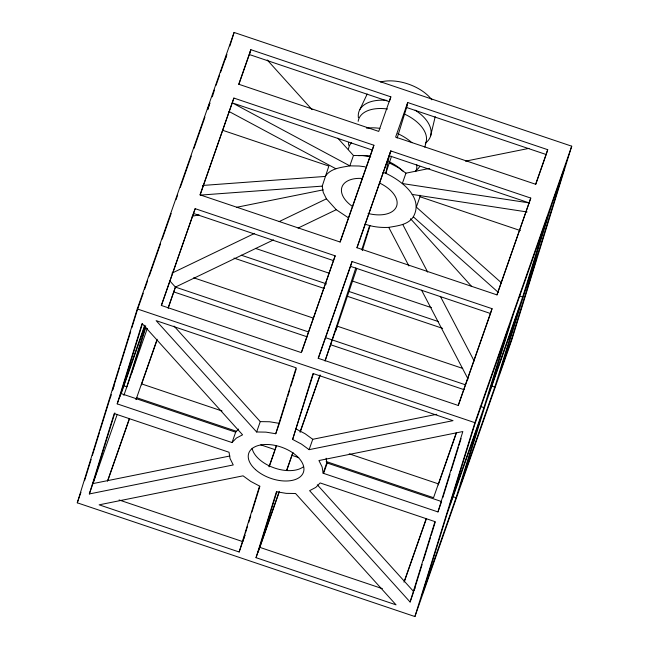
<?xml version="1.0" encoding="UTF-8"?>
<svg xmlns="http://www.w3.org/2000/svg" width="649" height="649" viewBox="0 0 649 649"><rect width="100%" height="100%" fill="white"/><g stroke="black" fill="none" stroke-linecap="round" stroke-linejoin="round"><path stroke-width="0.97" d="M424.835 147.193L425.995 142.318M430.571 136.128L435.219 116.617M77.28 502.813L137.263 308.94L234.086 32.45L571.72 146.187L511.736 340.06L414.914 616.55L77.28 502.813L80.963 492.291M84.532 480.747L91.12 459.435M92.32 455.566L99.516 432.315M100.108 430.376L109.405 400.352M119.594 367.415L112.399 390.657L114.062 385.92M120.195 365.476L130.684 331.582M131.877 327.704L137.272 310.271M207.794 109.689L209.895 102.907L207.566 109.543M89.335 493.954L114.216 413.567L229.032 452.248L230.038 458.494L233.242 464.952L89.335 493.954L117.226 414.33M117.209 403.873L142.082 323.486L242.572 434.814L236.35 438.091L232.034 442.553L117.209 403.873L144.768 325.198M212.337 96.831L214.438 90.049M114.849 412.886L92.969 483.586L229.933 455.987M119.749 397.026L142.423 323.77M225.341 59.359L226.842 54.516L220.619 72.266M229.908 45.957L234.086 32.45M145.741 325.798L126.855 386.82L124.048 385.871M131.698 372.988L145.782 327.469M136.176 399.305L136.671 397.691L236.398 431.285M161.439 305.541L195.162 208.662L335.16 255.828L301.769 351.75M168.253 308.072L175.408 287.093L273.553 239.879M365.233 166.825L359.132 166.014L349.819 165.86L232.391 102.915L372.388 150.073L373.889 145.23L233.891 98.072L200.168 194.943M250.839 49.681L249.338 54.532L389.335 101.69L390.836 96.847L250.839 49.681L238.735 84.24L378.732 131.406L390.836 96.847M348.529 217.886L336.255 209.708L326.439 198.829L323.234 192.38L322.228 186.125L328.856 166.063L222.648 130.287M239.157 551.991L259.551 486.06L250.701 481.388L243.059 475.831L99.151 504.833L239.157 551.991L242.45 542.564M275.744 433.743L296.139 367.813L156.141 320.647L256.631 431.983L265.944 432.129L275.744 433.743L279.37 423.375L269.57 421.761L260.257 421.615L174.029 326.082M119.083 499.957L242.783 541.623L244.851 534.938M245.444 533.024L247.512 526.331M248.697 522.51L250.765 515.825M251.95 512.004L259.933 486.198M279.67 422.418L287.061 398.535M287.653 396.62L289.722 389.927M290.898 386.106L296.22 368.908M276.425 445.66L275.176 449.7L260.793 444.857M256.031 557.678L276.433 491.747L286.233 493.362L295.546 493.508L396.036 604.836L256.031 557.678L279.265 491.334M292.618 439.43L313.021 373.5L453.018 420.657L309.111 449.66L301.477 444.103L292.618 439.43L313.402 373.637M258.164 552.153L276.815 491.885M286.736 470.566L292.804 452.961M350.541 266.358L352.042 261.515L492.039 308.673L490.539 313.516L350.541 266.358L318.318 358.386M325.133 360.917L355.822 267.891M497.045 294.946L530.768 198.075L390.771 150.917L357.047 247.788M335.874 330.154L337.123 326.123L462.737 368.437M335.955 330.033L356.707 268.767M546.215 154.535L547.715 149.692L407.718 102.534L406.217 107.377L546.215 154.535L535.75 184.43M362.32 250.611L370.011 225.771M364.941 224.043C372.485 226.939 380.712 227.742 388.743 227.385C397.431 225.795 407.986 224.992 413.332 216.815C424.097 197.458 401.179 180.511 385.814 173.307L391.517 156.255M397.131 138.099L407.183 105.609M410.087 602.004L434.96 521.618L320.144 482.937L315.82 487.391L309.605 490.676L410.087 602.004L413.721 591.637L317.312 484.819M437.961 511.923L462.834 431.536L318.927 460.539L322.131 466.988L323.137 473.243L437.961 511.923L441.596 501.555L326.772 462.875L326.139 458.21M422.11 564.516L414.021 590.671L415.052 587.84M423.31 560.647L430.506 537.396M431.106 535.457L435.301 521.901M442.788 497.678L449.984 474.435M451.185 470.557L458.372 447.315M458.973 445.376L461.074 438.602M414.914 616.55L474.898 422.677L571.72 146.187M456.052 497.71L480.925 417.323L447.031 514.089L422.158 594.484L456.052 497.71L452.296 496.444M483.927 407.629L508.8 327.234L474.906 424.008L450.033 504.395L483.927 407.629L480.171 406.363M494.781 387.112L519.654 306.726L485.768 403.5L460.895 483.886L494.781 387.112L491.966 386.163M522.656 297.031L547.529 216.644L513.635 313.41L488.762 393.805L522.656 297.031L519.841 296.082M511.728 338.729L536.601 258.343L524.497 292.902L499.625 373.289L511.728 338.729L509.846 338.097M539.595 248.648L564.468 168.253L552.372 202.821L527.491 283.207L539.595 248.648L537.721 248.015M361.785 249.638L369.63 225.625M137.604 309.322L143.259 293.194M144.581 289.397L147.574 280.863M149.238 276.117L160.53 243.862M162.193 239.116L171.166 213.505M176.009 199.673L177.664 194.935M180.325 187.342L191.285 156.036M193.946 148.443L204.914 117.136M216.044 85.344L219.638 75.073M109.738 399.403L111.393 394.665M121.168 393.708L144.751 326.35M123.87 395.355L147.315 328.402M195.162 208.662L161.277 305.436L301.274 352.594L335.16 255.828M233.891 98.072L200.006 194.838L340.003 241.996L373.889 145.23M238.873 84.419L250.66 50.76M107.434 481.185L129.362 418.564M136.014 399.589L157.131 339.273M168.099 307.967L175.408 287.093L169.519 280.571M107.929 480.333L129.524 418.67M141.344 384.922L156.961 340.327M232.034 442.553L235.668 432.185L238.499 429.046M256.631 431.983L260.257 421.615M337.837 138.188L353.454 155.492L349.819 165.86C341.131 167.458 330.576 168.253 325.23 176.431L202.512 185.468M340.165 242.101L372.055 151.022M242.783 541.623L245.111 534.979M269.035 466.672L276.344 445.798M269.189 466.777L274.843 450.649M352.042 261.515L318.156 358.28L458.153 405.438L492.039 308.673M390.771 150.917L356.885 247.683L496.883 294.849L530.768 198.075M407.718 102.534L395.614 137.093L535.612 184.251L547.715 149.692M389.595 154.843L390.885 151.152M286.574 470.46L292.886 452.434M300.057 431.974L319.989 375.049M324.979 360.812L337.123 326.123M259.827 547.415L279.094 492.388M300.219 432.072L320.152 375.146M309.111 449.66L312.745 439.292L436.801 414.289M429.76 168.375L405.941 173.169L402.307 183.537L529.268 202.926L389.27 155.76L385.814 173.307L382.999 172.358M323.137 473.243L326.772 462.875M419.919 195.227L419.968 196.752L416.334 207.12L501.409 282.802M323.616 473.405L327.242 463.037M458.316 405.544L490.206 314.465M403.978 582.137L426.239 518.567M456.336 432.64L433.548 497.702L326.155 461.52M404.473 581.293L426.401 518.673M438.221 484.925L456.498 432.745M359.96 109.373L367.188 94.032M171.953 273.156L254.643 233.372M279.184 221.569L326.439 198.829M298.086 228.067L336.255 209.708M192.12 216.263L199.065 214.868M236.78 207.266L323.121 189.865M465.487 161.171L529 148.37M200.517 195.089L322.228 186.125M353.454 155.492L362.767 155.638L370.717 156.855M412.123 194.416L527.093 211.963M419.968 196.752L520.433 230.598M193.662 213.513L333.659 260.671M255.43 248.372L329.262 273.245M352.861 281.187L431.488 307.675M241.25 255.187L326.593 283.929M349.227 291.555L438.408 321.596M233.997 258.091L324.135 288.456M347.726 296.406L442.659 328.386M193.67 277.796L313.532 318.172M175.408 287.093L308.689 331.996M325.717 337.731L465.568 384.841M173.908 291.945L307.188 336.839M330.787 344.789L464.067 389.692M137.263 308.94L474.898 422.677M141.514 383.867L222.063 411.004M349.219 453.838L438.391 483.878M120.844 393.505L235.668 432.185M292.058 455.387L298.767 457.65M259.665 547.31L382.407 588.659M389.449 162.94L398.299 167.612L405.941 173.169M296.252 429.062L305.103 433.735L312.745 439.292M229.008 111.474L335.768 168.691M413.332 216.815L498.416 292.496M267.226 59.959L312.039 109.608M410.501 218.697L471.612 286.404M402.802 224.554L427.675 272.109M440.346 296.333L474.135 360.941M388.743 227.385L408.919 265.968M421.59 290.2L468.059 379.024M358.159 121.331A35.59 20.257 19.3 0 1 387.558 109.032M404.311 113.989A35.59 20.257 19.3 0 1 425.346 143.964M419.749 166.363A37.861 21.555 19.3 0 1 415.717 170.744M348.716 145.352A37.861 21.555 19.3 0 1 348.618 142.399M366.563 128.186A37.861 21.555 19.3 0 1 379.99 128.372M397.821 133.645A37.861 21.555 19.3 0 1 411.912 142.707M415.109 110.143A37.861 21.555 19.3 0 1 426.028 142.61M358.394 117.704A37.861 21.555 19.3 0 1 386.861 100.392M358.548 155.646A37.861 21.555 19.3 0 1 370.311 156.02M389.027 161.706A37.861 21.555 19.3 0 1 403.475 171.531M348.481 148.978A35.59 20.257 19.3 0 1 351.571 142.626M416.715 164.57A35.59 20.257 19.3 0 1 415.668 171.612M380.557 82.001A35.59 20.257 19.3 0 1 431.828 99.808M379.414 182.977A28.954 16.485 19.3 0 1 396.539 206.374A28.954 16.485 19.3 0 1 368.032 213.448M352.78 206.666A28.954 16.485 19.3 0 1 341.934 187.123A28.954 16.485 19.3 0 1 362.402 178.459M303.197 466.939A28.954 16.485 19.3 0 1 273.651 467.71A28.954 16.485 19.3 0 1 252.088 448.297M255.519 469.616A28.954 16.485 19.3 0 0 302.653 473.965A28.954 16.485 19.3 0 0 270.089 444.654A28.954 16.485 19.3 0 0 255.519 469.616"/></g></svg>
